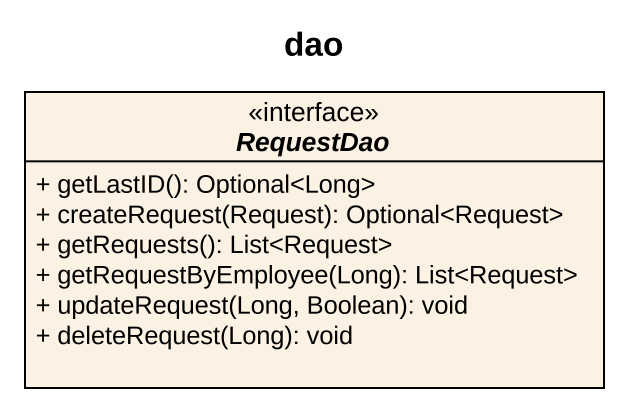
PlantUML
@startuml
title dao
hide circle
hide empty members
skinparam classAttributeIconSize 0
interface RequestDao <<interface>> {
  + getLastID(): Optional<Long>
  + createRequest(Request): Optional<Request>
  + getRequests(): List<Request>
  + getRequestByEmployee(Long): List<Request>
  + updateRequest(Long, Boolean): void
  + deleteRequest(Long): void
}
@enduml
